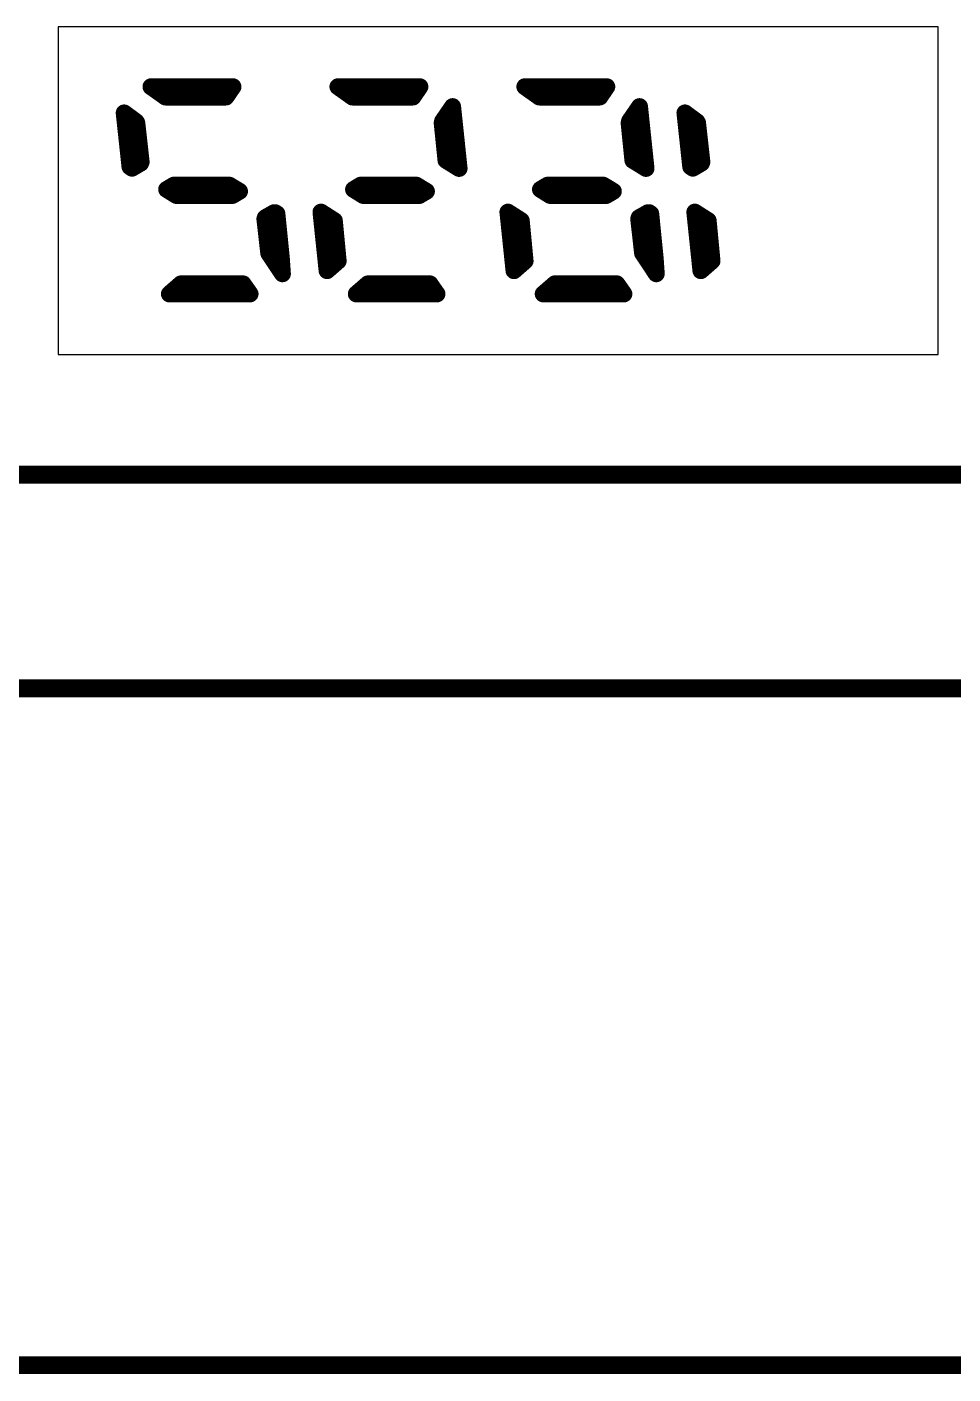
# Model space of a CAD drawing. Header units: inches. Extents: x -10 to 237, y -10 to 218.
# Drawn here: x 171.98 to 182.38, y -10.1 to 5.03 of the extents above; entities that cross this region are included whole.
import ezdxf

# ---------------------------------------------------------------- set-up
doc = ezdxf.new("R2010")
doc.units = ezdxf.units.IN
doc.header["$MEASUREMENT"] = 0
doc.layers.add('3_GBS', color=52, linetype='Continuous')

msp = doc.modelspace()

# ---------------------------------------------------------------- linework, layer by layer
at = {"layer": '3_GBS'}
msp.add_lwpolyline([(182.20947, 1.34968), (182.20947, 5.02821), (172.32798, 5.02821), (172.32798, 1.34968)], close=True, dxfattribs=at)
at = {"layer": '3_GBS', "const_width": 0.094995}
for points in [[(173.324043, 4.35671, 1), (173.419038, 4.35671, 1), (173.324043, 4.35671)], [(173.324043, 4.35671, 1), (173.419038, 4.35671, 1), (173.324043, 4.35671)], [(173.324043, 4.35671, 1), (173.419038, 4.35671, 1), (173.324043, 4.35671)], [(173.490943, 4.32016, 1), (173.585938, 4.32016, 1), (173.490943, 4.32016)], [(174.116013, 4.32016, 1), (174.211007, 4.32016, 1), (174.116013, 4.32016)], [(174.116013, 4.32016, 1), (174.211007, 4.32016, 1), (174.116013, 4.32016)], [(174.244893, 4.35671, 1), (174.339888, 4.35671, 1), (174.244893, 4.35671)], [(174.244893, 4.35671, 1), (174.339888, 4.35671, 1), (174.244893, 4.35671)], [(174.244893, 4.35671, 1), (174.339888, 4.35671, 1), (174.244893, 4.35671)], [(175.423043, 4.35671, 1), (175.518037, 4.35671, 1), (175.423043, 4.35671)], [(175.423043, 4.35671, 1), (175.518037, 4.35671, 1), (175.423043, 4.35671)], [(175.423043, 4.35671, 1), (175.518037, 4.35671, 1), (175.423043, 4.35671)], [(175.589943, 4.32016, 1), (175.684937, 4.32016, 1), (175.589943, 4.32016)], [(176.215013, 4.32016, 1), (176.310007, 4.32016, 1), (176.215013, 4.32016)], [(176.215013, 4.32016, 1), (176.310007, 4.32016, 1), (176.215013, 4.32016)], [(176.343923, 4.35671, 1), (176.438918, 4.35671, 1), (176.343923, 4.35671)], [(176.343923, 4.35671, 1), (176.438918, 4.35671, 1), (176.343923, 4.35671)], [(176.343923, 4.35671, 1), (176.438918, 4.35671, 1), (176.343923, 4.35671)], [(177.522073, 4.35671, 1), (177.617067, 4.35671, 1), (177.522073, 4.35671)], [(177.522073, 4.35671, 1), (177.617067, 4.35671, 1), (177.522073, 4.35671)], [(177.522073, 4.35671, 1), (177.617067, 4.35671, 1), (177.522073, 4.35671)], [(177.688953, 4.32016, 1), (177.783947, 4.32016, 1), (177.688953, 4.32016)], [(178.314023, 4.32016, 1), (178.409018, 4.32016, 1), (178.314023, 4.32016)], [(178.314023, 4.32016, 1), (178.409018, 4.32016, 1), (178.314023, 4.32016)], [(178.442923, 4.35671, 1), (178.537917, 4.35671, 1), (178.442923, 4.35671)], [(178.442923, 4.35671, 1), (178.537917, 4.35671, 1), (178.442923, 4.35671)], [(178.442923, 4.35671, 1), (178.537917, 4.35671, 1), (178.442923, 4.35671)], [(173.486983, 4.24091, 1), (173.581977, 4.24091, 1), (173.486983, 4.24091)], [(173.486983, 4.24091, 1), (173.581977, 4.24091, 1), (173.486983, 4.24091)], [(173.486983, 4.24091, 1), (173.581977, 4.24091, 1), (173.486983, 4.24091)], [(174.165993, 4.24091, 1), (174.260988, 4.24091, 1), (174.165993, 4.24091)], [(174.165993, 4.24091, 1), (174.260988, 4.24091, 1), (174.165993, 4.24091)], [(174.165993, 4.24091, 1), (174.260988, 4.24091, 1), (174.165993, 4.24091)], [(175.585983, 4.24091, 1), (175.680977, 4.24091, 1), (175.585983, 4.24091)], [(175.585983, 4.24091, 1), (175.680977, 4.24091, 1), (175.585983, 4.24091)], [(175.585983, 4.24091, 1), (175.680977, 4.24091, 1), (175.585983, 4.24091)], [(176.265003, 4.24091, 1), (176.359997, 4.24091, 1), (176.265003, 4.24091)], [(176.265003, 4.24091, 1), (176.359997, 4.24091, 1), (176.265003, 4.24091)], [(176.265003, 4.24091, 1), (176.359997, 4.24091, 1), (176.265003, 4.24091)], [(177.684993, 4.24091, 1), (177.779988, 4.24091, 1), (177.684993, 4.24091)], [(177.684993, 4.24091, 1), (177.779988, 4.24091, 1), (177.684993, 4.24091)], [(177.684993, 4.24091, 1), (177.779988, 4.24091, 1), (177.684993, 4.24091)], [(178.364003, 4.24091, 1), (178.458997, 4.24091, 1), (178.364003, 4.24091)], [(178.364003, 4.24091, 1), (178.458997, 4.24091, 1), (178.364003, 4.24091)], [(178.364003, 4.24091, 1), (178.458997, 4.24091, 1), (178.364003, 4.24091)], [(173.023053, 4.06296, 1), (173.118047, 4.06296, 1), (173.023053, 4.06296)], [(173.023053, 4.06296, 1), (173.118047, 4.06296, 1), (173.023053, 4.06296)], [(173.023053, 4.06296, 1), (173.118047, 4.06296, 1), (173.023053, 4.06296)], [(176.711233, 4.1337, 1), (176.806228, 4.1337, 1), (176.711233, 4.1337)], [(176.711233, 4.1337, 1), (176.806228, 4.1337, 1), (176.711233, 4.1337)], [(176.711233, 4.1337, 1), (176.806228, 4.1337, 1), (176.711233, 4.1337)], [(178.810233, 4.1337, 1), (178.905228, 4.1337, 1), (178.810233, 4.1337)], [(178.810233, 4.1337, 1), (178.905228, 4.1337, 1), (178.810233, 4.1337)], [(178.810233, 4.1337, 1), (178.905228, 4.1337, 1), (178.810233, 4.1337)], [(179.320063, 4.06296, 1), (179.415057, 4.06296, 1), (179.320063, 4.06296)], [(179.320063, 4.06296, 1), (179.415057, 4.06296, 1), (179.320063, 4.06296)], [(179.320063, 4.06296, 1), (179.415057, 4.06296, 1), (179.320063, 4.06296)], [(173.085253, 3.93954, 1), (173.180247, 3.93954, 1), (173.085253, 3.93954)], [(173.085253, 3.93954, 1), (173.180247, 3.93954, 1), (173.085253, 3.93954)], [(173.157033, 3.96413, 1), (173.252028, 3.96413, 1), (173.157033, 3.96413)], [(173.157033, 3.96413, 1), (173.252028, 3.96413, 1), (173.157033, 3.96413)], [(173.157033, 3.96413, 1), (173.252028, 3.96413, 1), (173.157033, 3.96413)], [(173.165033, 3.95117, 1), (173.260027, 3.95117, 1), (173.165033, 3.95117)], [(173.165033, 3.95117, 1), (173.260027, 3.95117, 1), (173.165033, 3.95117)], [(173.165033, 3.95117, 1), (173.260027, 3.95117, 1), (173.165033, 3.95117)], [(176.593963, 3.94901, 1), (176.688957, 3.94901, 1), (176.593963, 3.94901)], [(176.593963, 3.94901, 1), (176.688957, 3.94901, 1), (176.593963, 3.94901)], [(176.593963, 3.94901, 1), (176.688957, 3.94901, 1), (176.593963, 3.94901)], [(176.599213, 3.97101, 1), (176.694208, 3.97101, 1), (176.599213, 3.97101)], [(176.599213, 3.97101, 1), (176.694208, 3.97101, 1), (176.599213, 3.97101)], [(176.599213, 3.97101, 1), (176.694208, 3.97101, 1), (176.599213, 3.97101)], [(176.665633, 3.95856, 1), (176.760628, 3.95856, 1), (176.665633, 3.95856)], [(178.692963, 3.94901, 1), (178.787958, 3.94901, 1), (178.692963, 3.94901)], [(178.692963, 3.94901, 1), (178.787958, 3.94901, 1), (178.692963, 3.94901)], [(178.692963, 3.94901, 1), (178.787958, 3.94901, 1), (178.692963, 3.94901)], [(178.698223, 3.97101, 1), (178.793218, 3.97101, 1), (178.698223, 3.97101)], [(178.698223, 3.97101, 1), (178.793218, 3.97101, 1), (178.698223, 3.97101)], [(178.698223, 3.97101, 1), (178.793218, 3.97101, 1), (178.698223, 3.97101)], [(178.764663, 3.95856, 1), (178.859658, 3.95856, 1), (178.764663, 3.95856)], [(179.382273, 3.93954, 1), (179.477267, 3.93954, 1), (179.382273, 3.93954)], [(179.382273, 3.93954, 1), (179.477267, 3.93954, 1), (179.382273, 3.93954)], [(179.454073, 3.96413, 1), (179.549067, 3.96413, 1), (179.454073, 3.96413)], [(179.454073, 3.96413, 1), (179.549067, 3.96413, 1), (179.454073, 3.96413)], [(179.454073, 3.96413, 1), (179.549067, 3.96413, 1), (179.454073, 3.96413)], [(179.462053, 3.95117, 1), (179.557047, 3.95117, 1), (179.462053, 3.95117)], [(179.462053, 3.95117, 1), (179.557047, 3.95117, 1), (179.462053, 3.95117)], [(179.462053, 3.95117, 1), (179.557047, 3.95117, 1), (179.462053, 3.95117)], [(173.129623, 3.5399, 1), (173.224617, 3.5399, 1), (173.129623, 3.5399)], [(176.708233, 3.53995, 1), (176.803227, 3.53995, 1), (176.708233, 3.53995)], [(176.708233, 3.53995, 1), (176.803227, 3.53995, 1), (176.708233, 3.53995)], [(178.807233, 3.53995, 1), (178.902227, 3.53995, 1), (178.807233, 3.53995)], [(178.807233, 3.53995, 1), (178.902227, 3.53995, 1), (178.807233, 3.53995)], [(179.426663, 3.5399, 1), (179.521658, 3.5399, 1), (179.426663, 3.5399)], [(173.088043, 3.45793, 1), (173.183037, 3.45793, 1), (173.088043, 3.45793)], [(173.088043, 3.45793, 1), (173.183037, 3.45793, 1), (173.088043, 3.45793)], [(173.088043, 3.45793, 1), (173.183037, 3.45793, 1), (173.088043, 3.45793)], [(173.111363, 3.44188, 1), (173.206358, 3.44188, 1), (173.111363, 3.44188)], [(173.111363, 3.44188, 1), (173.206358, 3.44188, 1), (173.111363, 3.44188)], [(173.111363, 3.44188, 1), (173.206358, 3.44188, 1), (173.111363, 3.44188)], [(173.207813, 3.49819, 1), (173.302808, 3.49819, 1), (173.207813, 3.49819)], [(173.207813, 3.49819, 1), (173.302808, 3.49819, 1), (173.207813, 3.49819)], [(173.207813, 3.49819, 1), (173.302808, 3.49819, 1), (173.207813, 3.49819)], [(173.213723, 3.51272, 1), (173.308718, 3.51272, 1), (173.213723, 3.51272)], [(173.213723, 3.51272, 1), (173.308718, 3.51272, 1), (173.213723, 3.51272)], [(173.213723, 3.51272, 1), (173.308718, 3.51272, 1), (173.213723, 3.51272)], [(176.636533, 3.53042, 1), (176.731528, 3.53042, 1), (176.636533, 3.53042)], [(176.636533, 3.53042, 1), (176.731528, 3.53042, 1), (176.636533, 3.53042)], [(176.636533, 3.53042, 1), (176.731528, 3.53042, 1), (176.636533, 3.53042)], [(176.784073, 3.43926, 1), (176.879067, 3.43926, 1), (176.784073, 3.43926)], [(176.784073, 3.43926, 1), (176.879067, 3.43926, 1), (176.784073, 3.43926)], [(176.784073, 3.43926, 1), (176.879067, 3.43926, 1), (176.784073, 3.43926)], [(178.735533, 3.53042, 1), (178.830527, 3.53042, 1), (178.735533, 3.53042)], [(178.735533, 3.53042, 1), (178.830527, 3.53042, 1), (178.735533, 3.53042)], [(178.735533, 3.53042, 1), (178.830527, 3.53042, 1), (178.735533, 3.53042)], [(178.883083, 3.43926, 1), (178.978077, 3.43926, 1), (178.883083, 3.43926)], [(178.883083, 3.43926, 1), (178.978077, 3.43926, 1), (178.883083, 3.43926)], [(178.883083, 3.43926, 1), (178.978077, 3.43926, 1), (178.883083, 3.43926)], [(179.385063, 3.45793, 1), (179.480057, 3.45793, 1), (179.385063, 3.45793)], [(179.385063, 3.45793, 1), (179.480057, 3.45793, 1), (179.385063, 3.45793)], [(179.385063, 3.45793, 1), (179.480057, 3.45793, 1), (179.385063, 3.45793)], [(179.408403, 3.44188, 1), (179.503398, 3.44188, 1), (179.408403, 3.44188)], [(179.408403, 3.44188, 1), (179.503398, 3.44188, 1), (179.408403, 3.44188)], [(179.408403, 3.44188, 1), (179.503398, 3.44188, 1), (179.408403, 3.44188)], [(179.504823, 3.49819, 1), (179.599818, 3.49819, 1), (179.504823, 3.49819)], [(179.504823, 3.49819, 1), (179.599818, 3.49819, 1), (179.504823, 3.49819)], [(179.504823, 3.49819, 1), (179.599818, 3.49819, 1), (179.504823, 3.49819)], [(179.510763, 3.51272, 1), (179.605757, 3.51272, 1), (179.510763, 3.51272)], [(179.510763, 3.51272, 1), (179.605757, 3.51272, 1), (179.510763, 3.51272)], [(179.510763, 3.51272, 1), (179.605757, 3.51272, 1), (179.510763, 3.51272)], [(173.579663, 3.25115, 1), (173.674658, 3.25115, 1), (173.579663, 3.25115)], [(173.579663, 3.25115, 1), (173.674658, 3.25115, 1), (173.579663, 3.25115)], [(173.579663, 3.25115, 1), (173.674658, 3.25115, 1), (173.579663, 3.25115)], [(174.204933, 3.25115, 1), (174.299928, 3.25115, 1), (174.204933, 3.25115)], [(174.204933, 3.25115, 1), (174.299928, 3.25115, 1), (174.204933, 3.25115)], [(174.204933, 3.25115, 1), (174.299928, 3.25115, 1), (174.204933, 3.25115)], [(175.678673, 3.25115, 1), (175.773667, 3.25115, 1), (175.678673, 3.25115)], [(175.678673, 3.25115, 1), (175.773667, 3.25115, 1), (175.678673, 3.25115)], [(175.678673, 3.25115, 1), (175.773667, 3.25115, 1), (175.678673, 3.25115)], [(176.303943, 3.25115, 1), (176.398937, 3.25115, 1), (176.303943, 3.25115)], [(176.303943, 3.25115, 1), (176.398937, 3.25115, 1), (176.303943, 3.25115)], [(176.303943, 3.25115, 1), (176.398937, 3.25115, 1), (176.303943, 3.25115)], [(177.777703, 3.25115, 1), (177.872697, 3.25115, 1), (177.777703, 3.25115)], [(177.777703, 3.25115, 1), (177.872697, 3.25115, 1), (177.777703, 3.25115)], [(177.777703, 3.25115, 1), (177.872697, 3.25115, 1), (177.777703, 3.25115)], [(178.402942, 3.25115, 1), (178.497937, 3.25115, 1), (178.402942, 3.25115)], [(178.402942, 3.25115, 1), (178.497937, 3.25115, 1), (178.402942, 3.25115)], [(178.402942, 3.25115, 1), (178.497937, 3.25115, 1), (178.402942, 3.25115)], [(173.499803, 3.20357, 1), (173.594798, 3.20357, 1), (173.499803, 3.20357)], [(173.499803, 3.20357, 1), (173.594798, 3.20357, 1), (173.499803, 3.20357)], [(173.499803, 3.20357, 1), (173.594798, 3.20357, 1), (173.499803, 3.20357)], [(173.609353, 3.13535, 1), (173.704347, 3.13535, 1), (173.609353, 3.13535)], [(173.609353, 3.13535, 1), (173.704347, 3.13535, 1), (173.609353, 3.13535)], [(173.609353, 3.13535, 1), (173.704347, 3.13535, 1), (173.609353, 3.13535)], [(173.624873, 3.19756, 1), (173.719867, 3.19756, 1), (173.624873, 3.19756)], [(173.624873, 3.19756, 1), (173.719867, 3.19756, 1), (173.624873, 3.19756)], [(174.189033, 3.19756, 1), (174.284027, 3.19756, 1), (174.189033, 3.19756)], [(174.238283, 3.13535, 1), (174.333277, 3.13535, 1), (174.238283, 3.13535)], [(174.238283, 3.13535, 1), (174.333277, 3.13535, 1), (174.238283, 3.13535)], [(174.238283, 3.13535, 1), (174.333277, 3.13535, 1), (174.238283, 3.13535)], [(174.318343, 3.18257, 1), (174.413337, 3.18257, 1), (174.318343, 3.18257)], [(174.318343, 3.18257, 1), (174.413337, 3.18257, 1), (174.318343, 3.18257)], [(174.318343, 3.18257, 1), (174.413337, 3.18257, 1), (174.318343, 3.18257)], [(175.598813, 3.20357, 1), (175.693807, 3.20357, 1), (175.598813, 3.20357)], [(175.598813, 3.20357, 1), (175.693807, 3.20357, 1), (175.598813, 3.20357)], [(175.598813, 3.20357, 1), (175.693807, 3.20357, 1), (175.598813, 3.20357)], [(175.708363, 3.13535, 1), (175.803358, 3.13535, 1), (175.708363, 3.13535)], [(175.708363, 3.13535, 1), (175.803358, 3.13535, 1), (175.708363, 3.13535)], [(175.708363, 3.13535, 1), (175.803358, 3.13535, 1), (175.708363, 3.13535)], [(175.723883, 3.19756, 1), (175.818877, 3.19756, 1), (175.723883, 3.19756)], [(175.723883, 3.19756, 1), (175.818877, 3.19756, 1), (175.723883, 3.19756)], [(176.288043, 3.19756, 1), (176.383038, 3.19756, 1), (176.288043, 3.19756)], [(176.337293, 3.13535, 1), (176.432288, 3.13535, 1), (176.337293, 3.13535)], [(176.337293, 3.13535, 1), (176.432288, 3.13535, 1), (176.337293, 3.13535)], [(176.337293, 3.13535, 1), (176.432288, 3.13535, 1), (176.337293, 3.13535)], [(176.417353, 3.18257, 1), (176.512348, 3.18257, 1), (176.417353, 3.18257)], [(176.417353, 3.18257, 1), (176.512348, 3.18257, 1), (176.417353, 3.18257)], [(176.417353, 3.18257, 1), (176.512348, 3.18257, 1), (176.417353, 3.18257)], [(177.697813, 3.20357, 1), (177.792807, 3.20357, 1), (177.697813, 3.20357)], [(177.697813, 3.20357, 1), (177.792807, 3.20357, 1), (177.697813, 3.20357)], [(177.697813, 3.20357, 1), (177.792807, 3.20357, 1), (177.697813, 3.20357)], [(177.807393, 3.13535, 1), (177.902388, 3.13535, 1), (177.807393, 3.13535)], [(177.807393, 3.13535, 1), (177.902388, 3.13535, 1), (177.807393, 3.13535)], [(177.807393, 3.13535, 1), (177.902388, 3.13535, 1), (177.807393, 3.13535)], [(177.822883, 3.19756, 1), (177.917878, 3.19756, 1), (177.822883, 3.19756)], [(177.822883, 3.19756, 1), (177.917878, 3.19756, 1), (177.822883, 3.19756)], [(178.387043, 3.19756, 1), (178.482037, 3.19756, 1), (178.387043, 3.19756)], [(178.436323, 3.13535, 1), (178.531318, 3.13535, 1), (178.436323, 3.13535)], [(178.436323, 3.13535, 1), (178.531318, 3.13535, 1), (178.436323, 3.13535)], [(178.436323, 3.13535, 1), (178.531318, 3.13535, 1), (178.436323, 3.13535)], [(178.516353, 3.18257, 1), (178.611347, 3.18257, 1), (178.516353, 3.18257)], [(178.516353, 3.18257, 1), (178.611347, 3.18257, 1), (178.516353, 3.18257)], [(178.516353, 3.18257, 1), (178.611347, 3.18257, 1), (178.516353, 3.18257)], [(174.706153, 2.94216, 1), (174.801147, 2.94216, 1), (174.706153, 2.94216)], [(174.706153, 2.94216, 1), (174.801147, 2.94216, 1), (174.706153, 2.94216)], [(174.706153, 2.94216, 1), (174.801147, 2.94216, 1), (174.706153, 2.94216)], [(174.719443, 2.94249, 1), (174.814438, 2.94249, 1), (174.719443, 2.94249)], [(174.719443, 2.94249, 1), (174.814438, 2.94249, 1), (174.719443, 2.94249)], [(174.719443, 2.94249, 1), (174.814438, 2.94249, 1), (174.719443, 2.94249)], [(174.738233, 2.93068, 1), (174.833227, 2.93068, 1), (174.738233, 2.93068)], [(174.738233, 2.93068, 1), (174.833227, 2.93068, 1), (174.738233, 2.93068)], [(174.738233, 2.93068, 1), (174.833227, 2.93068, 1), (174.738233, 2.93068)], [(175.232902, 2.94894, 1), (175.327897, 2.94894, 1), (175.232902, 2.94894)], [(175.232902, 2.94894, 1), (175.327897, 2.94894, 1), (175.232902, 2.94894)], [(175.232902, 2.94894, 1), (175.327897, 2.94894, 1), (175.232902, 2.94894)], [(177.331903, 2.94894, 1), (177.426898, 2.94894, 1), (177.331903, 2.94894)], [(177.331903, 2.94894, 1), (177.426898, 2.94894, 1), (177.331903, 2.94894)], [(177.331903, 2.94894, 1), (177.426898, 2.94894, 1), (177.331903, 2.94894)], [(178.904163, 2.94216, 1), (178.999158, 2.94216, 1), (178.904163, 2.94216)], [(178.904163, 2.94216, 1), (178.999158, 2.94216, 1), (178.904163, 2.94216)], [(178.904163, 2.94216, 1), (178.999158, 2.94216, 1), (178.904163, 2.94216)], [(178.917453, 2.94249, 1), (179.012447, 2.94249, 1), (178.917453, 2.94249)], [(178.917453, 2.94249, 1), (179.012447, 2.94249, 1), (178.917453, 2.94249)], [(178.917453, 2.94249, 1), (179.012447, 2.94249, 1), (178.917453, 2.94249)], [(178.936243, 2.93068, 1), (179.031238, 2.93068, 1), (178.936243, 2.93068)], [(178.936243, 2.93068, 1), (179.031238, 2.93068, 1), (178.936243, 2.93068)], [(178.936243, 2.93068, 1), (179.031238, 2.93068, 1), (178.936243, 2.93068)], [(179.430913, 2.94894, 1), (179.525907, 2.94894, 1), (179.430913, 2.94894)], [(179.430913, 2.94894, 1), (179.525907, 2.94894, 1), (179.430913, 2.94894)], [(179.430913, 2.94894, 1), (179.525907, 2.94894, 1), (179.430913, 2.94894)], [(174.602853, 2.87271, 1), (174.697847, 2.87271, 1), (174.602853, 2.87271)], [(174.602853, 2.87271, 1), (174.697847, 2.87271, 1), (174.602853, 2.87271)], [(174.602853, 2.87271, 1), (174.697847, 2.87271, 1), (174.602853, 2.87271)], [(174.607883, 2.88623, 1), (174.702878, 2.88623, 1), (174.607883, 2.88623)], [(174.607883, 2.88623, 1), (174.702878, 2.88623, 1), (174.607883, 2.88623)], [(174.607883, 2.88623, 1), (174.702878, 2.88623, 1), (174.607883, 2.88623)], [(174.678923, 2.84495, 1), (174.773917, 2.84495, 1), (174.678923, 2.84495)], [(175.285583, 2.84422, 1), (175.380577, 2.84422, 1), (175.285583, 2.84422)], [(175.285583, 2.84422, 1), (175.380577, 2.84422, 1), (175.285583, 2.84422)], [(175.383043, 2.85333, 1), (175.478038, 2.85333, 1), (175.383043, 2.85333)], [(175.383043, 2.85333, 1), (175.478038, 2.85333, 1), (175.383043, 2.85333)], [(175.383043, 2.85333, 1), (175.478038, 2.85333, 1), (175.383043, 2.85333)], [(177.384583, 2.84422, 1), (177.479578, 2.84422, 1), (177.384583, 2.84422)], [(177.384583, 2.84422, 1), (177.479578, 2.84422, 1), (177.384583, 2.84422)], [(177.482043, 2.85333, 1), (177.577037, 2.85333, 1), (177.482043, 2.85333)], [(177.482043, 2.85333, 1), (177.577037, 2.85333, 1), (177.482043, 2.85333)], [(177.482043, 2.85333, 1), (177.577037, 2.85333, 1), (177.482043, 2.85333)], [(178.800863, 2.87271, 1), (178.895858, 2.87271, 1), (178.800863, 2.87271)], [(178.800863, 2.87271, 1), (178.895858, 2.87271, 1), (178.800863, 2.87271)], [(178.800863, 2.87271, 1), (178.895858, 2.87271, 1), (178.800863, 2.87271)], [(178.805893, 2.88623, 1), (178.900887, 2.88623, 1), (178.805893, 2.88623)], [(178.805893, 2.88623, 1), (178.900887, 2.88623, 1), (178.805893, 2.88623)], [(178.805893, 2.88623, 1), (178.900887, 2.88623, 1), (178.805893, 2.88623)], [(178.876933, 2.84495, 1), (178.971927, 2.84495, 1), (178.876933, 2.84495)], [(179.483593, 2.84422, 1), (179.578588, 2.84422, 1), (179.483593, 2.84422)], [(179.483593, 2.84422, 1), (179.578588, 2.84422, 1), (179.483593, 2.84422)], [(179.581053, 2.85333, 1), (179.676047, 2.85333, 1), (179.581053, 2.85333)], [(179.581053, 2.85333, 1), (179.676047, 2.85333, 1), (179.581053, 2.85333)], [(179.581053, 2.85333, 1), (179.676047, 2.85333, 1), (179.581053, 2.85333)], [(174.646183, 2.48821, 1), (174.741177, 2.48821, 1), (174.646183, 2.48821)], [(174.646183, 2.48821, 1), (174.741177, 2.48821, 1), (174.646183, 2.48821)], [(174.646183, 2.48821, 1), (174.741177, 2.48821, 1), (174.646183, 2.48821)], [(178.844223, 2.48821, 1), (178.939217, 2.48821, 1), (178.844223, 2.48821)], [(178.844223, 2.48821, 1), (178.939217, 2.48821, 1), (178.844223, 2.48821)], [(178.844223, 2.48821, 1), (178.939217, 2.48821, 1), (178.844223, 2.48821)], [(174.722253, 2.4605, 1), (174.817247, 2.4605, 1), (174.722253, 2.4605)], [(174.722253, 2.4605, 1), (174.817247, 2.4605, 1), (174.722253, 2.4605)], [(174.788353, 2.42794, 1), (174.883347, 2.42794, 1), (174.788353, 2.42794)], [(174.788353, 2.42794, 1), (174.883347, 2.42794, 1), (174.788353, 2.42794)], [(174.788353, 2.42794, 1), (174.883347, 2.42794, 1), (174.788353, 2.42794)], [(175.328813, 2.39103, 1), (175.423807, 2.39103, 1), (175.328813, 2.39103)], [(175.426293, 2.40015, 1), (175.521288, 2.40015, 1), (175.426293, 2.40015)], [(175.426293, 2.40015, 1), (175.521288, 2.40015, 1), (175.426293, 2.40015)], [(175.426293, 2.40015, 1), (175.521288, 2.40015, 1), (175.426293, 2.40015)], [(177.427813, 2.39103, 1), (177.522808, 2.39103, 1), (177.427813, 2.39103)], [(177.525303, 2.40015, 1), (177.620297, 2.40015, 1), (177.525303, 2.40015)], [(177.525303, 2.40015, 1), (177.620297, 2.40015, 1), (177.525303, 2.40015)], [(177.525303, 2.40015, 1), (177.620297, 2.40015, 1), (177.525303, 2.40015)], [(178.920273, 2.4605, 1), (179.015267, 2.4605, 1), (178.920273, 2.4605)], [(178.920273, 2.4605, 1), (179.015267, 2.4605, 1), (178.920273, 2.4605)], [(178.986363, 2.42794, 1), (179.081358, 2.42794, 1), (178.986363, 2.42794)], [(178.986363, 2.42794, 1), (179.081358, 2.42794, 1), (178.986363, 2.42794)], [(178.986363, 2.42794, 1), (179.081358, 2.42794, 1), (178.986363, 2.42794)], [(179.526823, 2.39103, 1), (179.621817, 2.39103, 1), (179.526823, 2.39103)], [(179.624303, 2.40015, 1), (179.719297, 2.40015, 1), (179.624303, 2.40015)], [(179.624303, 2.40015, 1), (179.719297, 2.40015, 1), (179.624303, 2.40015)], [(179.624303, 2.40015, 1), (179.719297, 2.40015, 1), (179.624303, 2.40015)], [(174.800283, 2.25631, 1), (174.895277, 2.25631, 1), (174.800283, 2.25631)], [(174.800283, 2.25631, 1), (174.895277, 2.25631, 1), (174.800283, 2.25631)], [(174.800283, 2.25631, 1), (174.895277, 2.25631, 1), (174.800283, 2.25631)], [(175.301433, 2.29108, 1), (175.396427, 2.29108, 1), (175.301433, 2.29108)], [(175.301433, 2.29108, 1), (175.396427, 2.29108, 1), (175.301433, 2.29108)], [(175.301433, 2.29108, 1), (175.396427, 2.29108, 1), (175.301433, 2.29108)], [(177.400433, 2.29108, 1), (177.495428, 2.29108, 1), (177.400433, 2.29108)], [(177.400433, 2.29108, 1), (177.495428, 2.29108, 1), (177.400433, 2.29108)], [(177.400433, 2.29108, 1), (177.495428, 2.29108, 1), (177.400433, 2.29108)], [(178.998293, 2.25631, 1), (179.093288, 2.25631, 1), (178.998293, 2.25631)], [(178.998293, 2.25631, 1), (179.093288, 2.25631, 1), (178.998293, 2.25631)], [(178.998293, 2.25631, 1), (179.093288, 2.25631, 1), (178.998293, 2.25631)], [(179.499443, 2.29108, 1), (179.594438, 2.29108, 1), (179.499443, 2.29108)], [(179.499443, 2.29108, 1), (179.594438, 2.29108, 1), (179.499443, 2.29108)], [(179.499443, 2.29108, 1), (179.594438, 2.29108, 1), (179.499443, 2.29108)], [(173.530543, 2.02982, 1), (173.625537, 2.02982, 1), (173.530543, 2.02982)], [(173.530543, 2.02982, 1), (173.625537, 2.02982, 1), (173.530543, 2.02982)], [(173.530543, 2.02982, 1), (173.625537, 2.02982, 1), (173.530543, 2.02982)], [(173.641103, 2.07419, 1), (173.736098, 2.07419, 1), (173.641103, 2.07419)], [(173.641103, 2.07419, 1), (173.736098, 2.07419, 1), (173.641103, 2.07419)], [(173.661423, 2.14328, 1), (173.756418, 2.14328, 1), (173.661423, 2.14328)], [(173.661423, 2.14328, 1), (173.756418, 2.14328, 1), (173.661423, 2.14328)], [(173.661423, 2.14328, 1), (173.756418, 2.14328, 1), (173.661423, 2.14328)], [(174.337293, 2.07419, 1), (174.432288, 2.07419, 1), (174.337293, 2.07419)], [(174.357613, 2.14328, 1), (174.452608, 2.14328, 1), (174.357613, 2.14328)], [(174.357613, 2.14328, 1), (174.452608, 2.14328, 1), (174.357613, 2.14328)], [(174.357613, 2.14328, 1), (174.452608, 2.14328, 1), (174.357613, 2.14328)], [(174.436943, 2.02982, 1), (174.531938, 2.02982, 1), (174.436943, 2.02982)], [(174.436943, 2.02982, 1), (174.531938, 2.02982, 1), (174.436943, 2.02982)], [(174.436943, 2.02982, 1), (174.531938, 2.02982, 1), (174.436943, 2.02982)], [(175.629543, 2.02982, 1), (175.724538, 2.02982, 1), (175.629543, 2.02982)], [(175.629543, 2.02982, 1), (175.724538, 2.02982, 1), (175.629543, 2.02982)], [(175.629543, 2.02982, 1), (175.724538, 2.02982, 1), (175.629543, 2.02982)], [(175.740113, 2.07419, 1), (175.835107, 2.07419, 1), (175.740113, 2.07419)], [(175.740113, 2.07419, 1), (175.835107, 2.07419, 1), (175.740113, 2.07419)], [(175.760433, 2.14328, 1), (175.855427, 2.14328, 1), (175.760433, 2.14328)], [(175.760433, 2.14328, 1), (175.855427, 2.14328, 1), (175.760433, 2.14328)], [(175.760433, 2.14328, 1), (175.855427, 2.14328, 1), (175.760433, 2.14328)], [(176.436303, 2.07419, 1), (176.531297, 2.07419, 1), (176.436303, 2.07419)], [(176.456623, 2.14328, 1), (176.551617, 2.14328, 1), (176.456623, 2.14328)], [(176.456623, 2.14328, 1), (176.551617, 2.14328, 1), (176.456623, 2.14328)], [(176.456623, 2.14328, 1), (176.551617, 2.14328, 1), (176.456623, 2.14328)], [(176.535943, 2.02982, 1), (176.630937, 2.02982, 1), (176.535943, 2.02982)], [(176.535943, 2.02982, 1), (176.630937, 2.02982, 1), (176.535943, 2.02982)], [(176.535943, 2.02982, 1), (176.630937, 2.02982, 1), (176.535943, 2.02982)], [(177.728553, 2.02982, 1), (177.823547, 2.02982, 1), (177.728553, 2.02982)], [(177.728553, 2.02982, 1), (177.823547, 2.02982, 1), (177.728553, 2.02982)], [(177.728553, 2.02982, 1), (177.823547, 2.02982, 1), (177.728553, 2.02982)], [(177.839113, 2.07419, 1), (177.934107, 2.07419, 1), (177.839113, 2.07419)], [(177.839113, 2.07419, 1), (177.934107, 2.07419, 1), (177.839113, 2.07419)], [(177.859433, 2.14328, 1), (177.954427, 2.14328, 1), (177.859433, 2.14328)], [(177.859433, 2.14328, 1), (177.954427, 2.14328, 1), (177.859433, 2.14328)], [(177.859433, 2.14328, 1), (177.954427, 2.14328, 1), (177.859433, 2.14328)], [(178.535303, 2.07419, 1), (178.630297, 2.07419, 1), (178.535303, 2.07419)], [(178.555623, 2.14328, 1), (178.650617, 2.14328, 1), (178.555623, 2.14328)], [(178.555623, 2.14328, 1), (178.650617, 2.14328, 1), (178.555623, 2.14328)], [(178.555623, 2.14328, 1), (178.650617, 2.14328, 1), (178.555623, 2.14328)], [(178.634953, 2.02982, 1), (178.729947, 2.02982, 1), (178.634953, 2.02982)], [(178.634953, 2.02982, 1), (178.729947, 2.02982, 1), (178.634953, 2.02982)], [(178.634953, 2.02982, 1), (178.729947, 2.02982, 1), (178.634953, 2.02982)]]:
    msp.add_lwpolyline(points, format="xyb", close=True, dxfattribs=at)
at = {"layer": '3_GBS'}
for points, const_width in [([(173.37154, 4.35671), (173.53448, 4.24091)], 0.18999), ([(174.29239, 4.35671), (173.37154, 4.35671)], 0.18999), ([(173.53844, 4.32016), (174.16351, 4.32016)], 0.18999), ([(174.21349, 4.24091), (174.29239, 4.35671)], 0.18999), ([(175.47054, 4.35671), (175.63348, 4.24091)], 0.18999), ([(176.39142, 4.35671), (175.47054, 4.35671)], 0.18999), ([(175.63744, 4.32016), (176.26251, 4.32016)], 0.18999), ([(176.3125, 4.24091), (176.39142, 4.35671)], 0.18999), ([(177.56957, 4.35671), (177.73249, 4.24091)], 0.18999), ([(178.49042, 4.35671), (177.56957, 4.35671)], 0.18999), ([(177.73645, 4.32016), (178.36152, 4.32016)], 0.18999), ([(178.4115, 4.24091), (178.49042, 4.35671)], 0.18999), ([(173.53448, 4.24091), (174.21349, 4.24091)], 0.18999), ([(175.63348, 4.24091), (176.3125, 4.24091)], 0.18999), ([(177.73249, 4.24091), (178.4115, 4.24091)], 0.18999), ([(173.07055, 4.06296), (173.13554, 3.45793)], 0.18999), ([(173.20453, 3.96413), (173.07055, 4.06296)], 0.18999), ([(176.75873, 4.1337), (176.64671, 3.97101)], 0.18999), ([(176.83157, 3.43926), (176.75873, 4.1337)], 0.18999), ([(178.85773, 4.1337), (178.74572, 3.97101)], 0.18999), ([(178.93058, 3.43926), (178.85773, 4.1337)], 0.18999), ([(179.36756, 4.06296), (179.43256, 3.45793)], 0.18999), ([(179.50157, 3.96413), (179.36756, 4.06296)], 0.18999), ([(173.17712, 3.5399), (173.13275, 3.93954)], 0.18999), ([(173.21253, 3.95117), (173.20453, 3.96413)], 0.18999), ([(173.26122, 3.51272), (173.21253, 3.95117)], 0.18999), ([(176.64671, 3.97101), (176.64146, 3.94901)], 0.18999), ([(176.64146, 3.94901), (176.68403, 3.53042)], 0.18999), ([(176.71313, 3.95856), (176.75573, 3.53995)], 0.18999), ([(178.74572, 3.97101), (178.74046, 3.94901)], 0.18999), ([(178.74046, 3.94901), (178.78303, 3.53042)], 0.18999), ([(178.81216, 3.95856), (178.85473, 3.53995)], 0.18999), ([(179.47416, 3.5399), (179.42977, 3.93954)], 0.18999), ([(179.50955, 3.95117), (179.50157, 3.96413)], 0.18999), ([(179.55826, 3.51272), (179.50955, 3.95117)], 0.18999), ([(173.13554, 3.45793), (173.15886, 3.44188)], 0.18999), ([(173.15886, 3.44188), (173.25531, 3.49819)], 0.18999), ([(173.25531, 3.49819), (173.26122, 3.51272)], 0.18999), ([(176.68403, 3.53042), (176.83157, 3.43926)], 0.18999), ([(178.78303, 3.53042), (178.93058, 3.43926)], 0.18999), ([(179.43256, 3.45793), (179.4559, 3.44188)], 0.18999), ([(179.4559, 3.44188), (179.55232, 3.49819)], 0.18999), ([(179.55232, 3.49819), (179.55826, 3.51272)], 0.18999), ([(173.62716, 3.25115), (173.5473, 3.20357)], 0.18999), ([(174.25243, 3.25115), (173.62716, 3.25115)], 0.18999), ([(174.36584, 3.18257), (174.25243, 3.25115)], 0.18999), ([(175.72617, 3.25115), (175.64631, 3.20357)], 0.18999), ([(176.35144, 3.25115), (175.72617, 3.25115)], 0.18999), ([(176.46485, 3.18257), (176.35144, 3.25115)], 0.18999), ([(177.8252, 3.25115), (177.74531, 3.20357)], 0.18999), ([(178.45044, 3.25115), (177.8252, 3.25115)], 0.18999), ([(178.56385, 3.18257), (178.45044, 3.25115)], 0.18999), ([(173.5473, 3.20357), (173.65685, 3.13535)], 0.18999), ([(173.65685, 3.13535), (174.28578, 3.13535)], 0.18999), ([(174.23653, 3.19756), (173.67237, 3.19756)], 0.18999), ([(174.28578, 3.13535), (174.36584, 3.18257)], 0.18999), ([(175.64631, 3.20357), (175.75586, 3.13535)], 0.18999), ([(175.75586, 3.13535), (176.38479, 3.13535)], 0.18999), ([(176.33554, 3.19756), (175.77138, 3.19756)], 0.18999), ([(176.38479, 3.13535), (176.46485, 3.18257)], 0.18999), ([(177.74531, 3.20357), (177.85489, 3.13535)], 0.18999), ([(177.85489, 3.13535), (178.48382, 3.13535)], 0.18999), ([(178.43454, 3.19756), (177.87038, 3.19756)], 0.18999), ([(178.48382, 3.13535), (178.56385, 3.18257)], 0.18999), ([(174.75365, 2.94216), (174.65538, 2.88623)], 0.18999), ([(174.76694, 2.94249), (174.75365, 2.94216)], 0.18999), ([(174.78573, 2.93068), (174.76694, 2.94249)], 0.18999), ([(174.83585, 2.42794), (174.78573, 2.93068)], 0.18999), ([(175.2804, 2.94894), (175.34893, 2.29108)], 0.18999), ([(175.43054, 2.85333), (175.2804, 2.94894)], 0.18999), ([(177.3794, 2.94894), (177.44793, 2.29108)], 0.18999), ([(177.52954, 2.85333), (177.3794, 2.94894)], 0.18999), ([(178.95166, 2.94216), (178.85339, 2.88623)], 0.18999), ([(178.96495, 2.94249), (178.95166, 2.94216)], 0.18999), ([(178.98374, 2.93068), (178.96495, 2.94249)], 0.18999), ([(179.03386, 2.42794), (178.98374, 2.93068)], 0.18999), ([(179.47841, 2.94894), (179.54694, 2.29108)], 0.18999), ([(179.62855, 2.85333), (179.47841, 2.94894)], 0.18999), ([(174.65538, 2.88623), (174.65035, 2.87271)], 0.18999), ([(174.65035, 2.87271), (174.69368, 2.48821)], 0.18999), ([(174.72642, 2.84495), (174.76975, 2.4605)], 0.18999), ([(175.37631, 2.39103), (175.33308, 2.84422)], 0.18999), ([(175.47379, 2.40015), (175.43054, 2.85333)], 0.18999), ([(177.47531, 2.39103), (177.43208, 2.84422)], 0.18999), ([(177.5728, 2.40015), (177.52954, 2.85333)], 0.18999), ([(178.85339, 2.88623), (178.84836, 2.87271)], 0.18999), ([(178.84836, 2.87271), (178.89172, 2.48821)], 0.18999), ([(178.92443, 2.84495), (178.96777, 2.4605)], 0.18999), ([(179.57432, 2.39103), (179.53109, 2.84422)], 0.18999), ([(179.6718, 2.40015), (179.62855, 2.85333)], 0.18999), ([(174.69368, 2.48821), (174.84778, 2.25631)], 0.18999), ([(178.89172, 2.48821), (179.04579, 2.25631)], 0.18999), ([(174.84778, 2.25631), (174.83585, 2.42794)], 0.18999), ([(175.34893, 2.29108), (175.47379, 2.40015)], 0.18999), ([(177.44793, 2.29108), (177.5728, 2.40015)], 0.18999), ([(179.04579, 2.25631), (179.03386, 2.42794)], 0.18999), ([(179.54694, 2.29108), (179.6718, 2.40015)], 0.18999), ([(173.70892, 2.14328), (173.57804, 2.02982)], 0.18999), ([(173.57804, 2.02982), (174.48444, 2.02982)], 0.18999), ([(174.38479, 2.07419), (173.6886, 2.07419)], 0.18999), ([(174.40511, 2.14328), (173.70892, 2.14328)], 0.18999), ([(174.48444, 2.02982), (174.40511, 2.14328)], 0.18999), ([(175.80793, 2.14328), (175.67704, 2.02982)], 0.18999), ([(175.67704, 2.02982), (176.58344, 2.02982)], 0.18999), ([(176.4838, 2.07419), (175.78761, 2.07419)], 0.18999), ([(176.50412, 2.14328), (175.80793, 2.14328)], 0.18999), ([(176.58344, 2.02982), (176.50412, 2.14328)], 0.18999), ([(177.90693, 2.14328), (177.77605, 2.02982)], 0.18999), ([(177.77605, 2.02982), (178.68245, 2.02982)], 0.18999), ([(178.5828, 2.07419), (177.88661, 2.07419)], 0.18999), ([(178.60312, 2.14328), (177.90693, 2.14328)], 0.18999), ([(178.68245, 2.02982), (178.60312, 2.14328)], 0.18999), ([(227.18954, 0), (114.79477, 0)], 0.2), ([(132.77474, -2.4), (202.2046, -2.4)], 0.2), ([(-5.99999, -9.99998), (233.19953, -9.99998)], 0.2)]:
    msp.add_lwpolyline(points, dxfattribs=dict(at, const_width=const_width))

doc.saveas('drawing.dxf')
